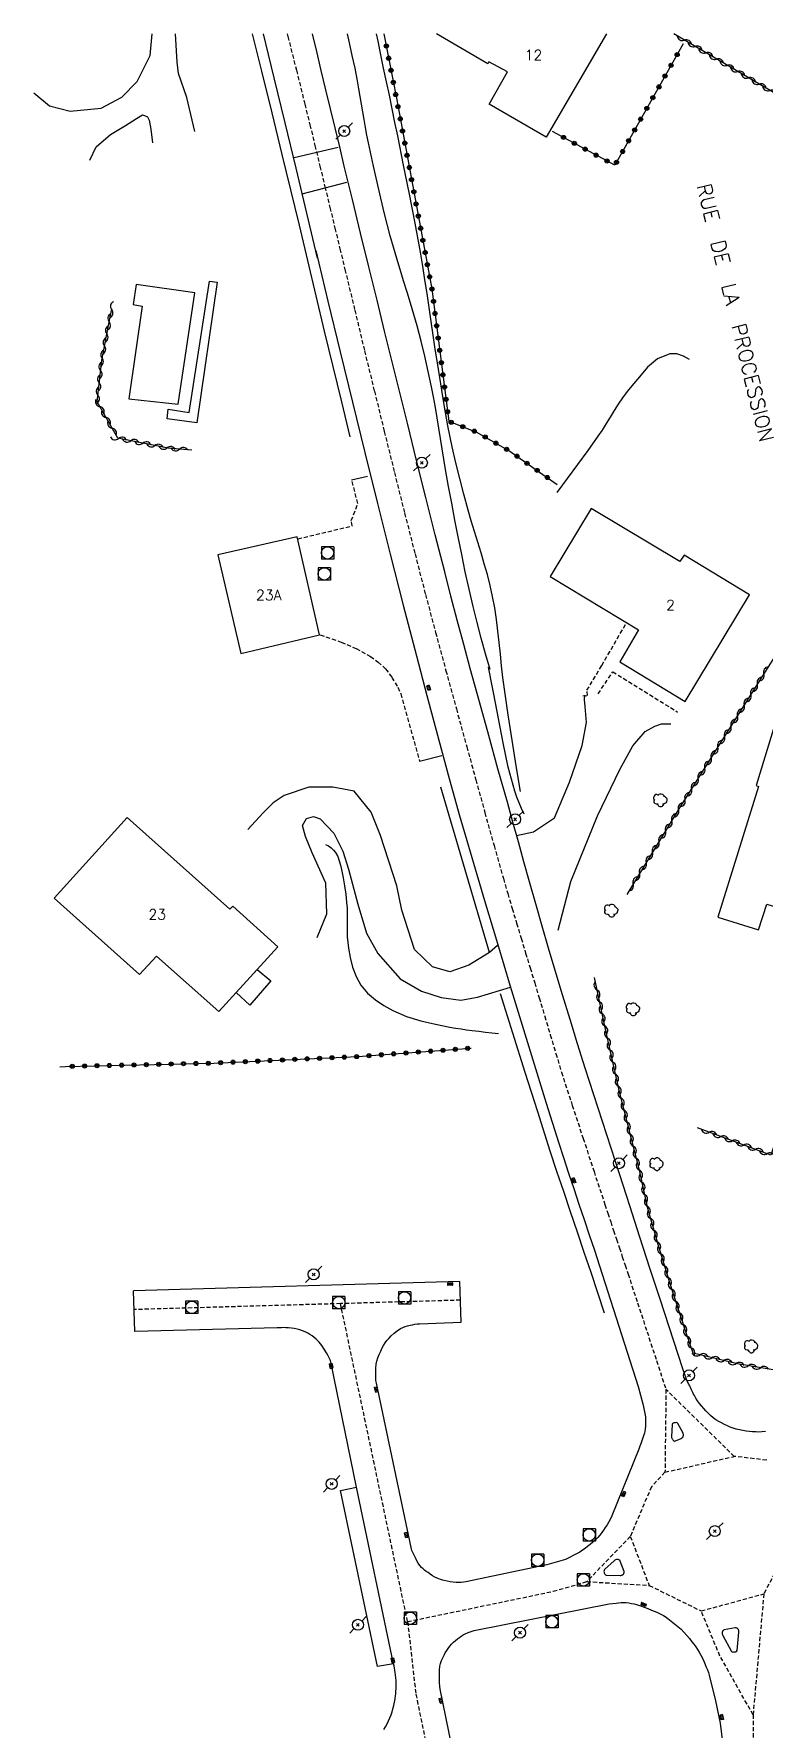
# Model space of a CAD drawing. Header units: millimetres. Extents: x 145999 to 147000, y 141000 to 142001.
# Drawn here: x 146174.2 to 146262.7, y 141794.3 to 142000 of the extents above; entities that cross this region are included whole.
import ezdxf
from ezdxf.enums import TextEntityAlignment as Align

# ---------------------------------------------------------------- set-up
doc = ezdxf.new("R2010")
doc.units = ezdxf.units.MM
doc.linetypes.add('DASHED', pattern=[0.75, 0.5, -0.25])
doc.layers.get('0').update_dxf_attribs({"linetype": 'CONTINUOUS'})
for name, color, linetype in [('W0001', 6, 'DASHED'), ('W0006', 2, 'CONTINUOUS'), ('W0008', 7, 'CONTINUOUS'), ('W0014', 7, 'CONTINUOUS'), ('W0016', 2, 'CONTINUOUS'), ('W0017', 7, 'CONTINUOUS'), ('W0101', 7, 'CONTINUOUS'), ('W0104', 1, 'CONTINUOUS'), ('W0112', 1, 'DASHED'), ('W0211', 2, 'CONTINUOUS'), ('W0300', 7, 'CONTINUOUS'), ('W0310', 3, 'CONTINUOUS'), ('W0323', 7, 'CONTINUOUS'), ('W0401', 7, 'CONTINUOUS'), ('W0420', 7, 'CONTINUOUS'), ('W0473', 7, 'CONTINUOUS'), ('W0515', 5, 'CONTINUOUS'), ('W0989', 7, 'CONTINUOUS'), ('W0991', 7, 'CONTINUOUS')]:
    doc.layers.add(name, color=color, linetype=linetype)
doc.styles.get("Standard").update_dxf_attribs({"font": 'romans.shx', "width": 0.85})

# ---------------------------------------------------------------- blocks, each defined once
blk = doc.blocks.new('T473')
for p, q in [((-0.166667, 0.166667), (0.166667, -0.166667)), ((-0.166667, -0.166667), (0.166667, 0.166667)), ((0.500001, 0.500001), (1.000002, 1.000002)), ((-1.000002, -1.000002), (-0.500001, -0.500001))]:
    blk.add_line(p, q)
blk.add_ellipse((0, 0), major_axis=(0.471405, 0.471405), ratio=1, start_param=5.4977871438, end_param=11.780972451)
blk = doc.blocks.new('T401')
for p, q in [((-0.3, 0.3), (0, 0.3)), ((-0.3, -0.25), (-0.3, 0.3)), ((-0.3, 0.15), (0, 0.15)), ((-0.3, 0), (0, 0)), ((0, 0.3), (0, -0.25)), ((-0.3, -0.15), (0, -0.15)), ((-0.3, -0.25), (-0.3, -0.3)), ((-0.3, -0.3), (0, -0.3)), ((0, -0.3), (0, -0.25))]:
    blk.add_line(p, q)
blk = doc.blocks.new('T420')
for p, q in [((0.75, 0.75), (-0.75, 0.75)), ((-0.75, 0.75), (-0.75, -0.75)), ((0.75, 0.75), (0.75, -0.75)), ((0.75, -0.75), (-0.75, -0.75))]:
    blk.add_line(p, q)
blk.add_ellipse((0, 0), major_axis=(-0.53, 0.53), ratio=1, start_param=3.926991, end_param=10.210176)
blk = doc.blocks.new('T300')
for p, q in [((-0.8, 0.51), (-0.86, 0.34)), ((-0.86, 0.34), (-0.86, 0.17)), ((-0.86, 0.17), (-0.74, 0.06)), ((-0.69, 0.63), (-0.8, 0.51)), ((-0.8, -0.06), (-0.74, 0.06)), ((-0.74, 0.06), (-0.69, 0.11)), ((-0.57, 0.69), (-0.69, 0.63)), ((-0.46, 0.69), (-0.57, 0.69)), ((-0.29, 0.63), (-0.46, 0.69)), ((-0.29, 0.63), (-0.17, 0.74)), ((-0.23, 0.57), (-0.29, 0.63)), ((-0.17, 0.74), (-0.06, 0.8)), ((-0.06, 0.8), (0.06, 0.8)), ((0.06, 0.8), (0.23, 0.74)), ((0.23, 0.74), (0.34, 0.63)), ((0.34, 0.63), (0.4, 0.51)), ((0.46, 0.46), (0.34, 0.46)), ((0.4, 0.51), (0.4, 0.46)), ((0.57, 0.4), (0.46, 0.46)), ((0.57, 0.4), (0.69, 0.29)), ((0.69, 0.29), (0.74, 0.17)), ((0.74, 0.06), (0.69, -0.17)), ((0.74, 0.17), (0.74, 0.06)), ((-0.8, -0.17), (-0.8, -0.06)), ((-0.8, -0.23), (-0.8, -0.17)), ((-0.74, -0.34), (-0.8, -0.23)), ((-0.69, -0.4), (-0.74, -0.34)), ((-0.51, -0.46), (-0.69, -0.4)), ((-0.4, -0.46), (-0.51, -0.46)), ((-0.4, -0.46), (-0.34, -0.46)), ((-0.34, -0.46), (-0.34, -0.4)), ((-0.34, -0.51), (-0.34, -0.46)), ((-0.29, -0.63), (-0.34, -0.51)), ((-0.17, -0.74), (-0.29, -0.63)), ((-0.06, -0.8), (-0.17, -0.74)), ((0.06, -0.8), (-0.06, -0.8)), ((0.17, -0.74), (0.06, -0.8)), ((0.23, -0.69), (0.17, -0.74)), ((0.29, -0.46), (0.23, -0.46)), ((0.29, -0.63), (0.23, -0.69)), ((0.46, -0.4), (0.29, -0.46)), ((0.34, -0.51), (0.29, -0.63)), ((0.34, -0.51), (0.34, -0.46)), ((0.57, -0.34), (0.46, -0.4)), ((0.63, -0.29), (0.57, -0.34)), ((0.69, -0.17), (0.63, -0.29))]:
    blk.add_line(p, q)
blk = doc.blocks.new('t310o')
at = {"color": 0, "linetype": 'Continuous'}
for centre, start, end in [((-0.5, 0.38), 216.8699, 323.1304), ((0.5, -0.37), 36.8699, 143.1303)]:
    blk.add_arc(centre, 0.625, start, end, dxfattribs=at)
blk = doc.blocks.new('t323o')
at = {"color": 0, "linetype": 'Continuous'}
for radius in [0.25, 0.15]:
    blk.add_circle((0, 0), radius, dxfattribs=at)

msp = doc.modelspace()

# ---------------------------------------------------------------- linework, layer by layer
at = {"layer": 'W0001'}
for points in [[(146204.89, 142000), (146204.96, 141999.7), (146205.99, 141995.6), (146207.01, 141991.49), (146207.63, 141988.98), (146208.24, 141986.47), (146208.85, 141983.96), (146209.45, 141981.45), (146210.06, 141978.93), (146210.66, 141976.42), (146211.27, 141973.91), (146211.88, 141971.4), (146213.07, 141966.48), (146214.25, 141961.56), (146215.45, 141956.65), (146216.65, 141951.74), (146217.88, 141946.79), (146219.11, 141941.85), (146220.37, 141936.91), (146221.64, 141931.97), (146222.87, 141927.35), (146224.12, 141922.73), (146225.38, 141918.11), (146226.64, 141913.5), (146227.74, 141909.49), (146228.84, 141905.49), (146229.95, 141901.5), (146231.08, 141897.51), (146231.61, 141895.69), (146232.15, 141893.88), (146232.69, 141892.08), (146233.24, 141890.27), (146233.78, 141888.46), (146234.33, 141886.66), (146234.88, 141884.85), (146235.42, 141883.04), (146236.1, 141880.78), (146236.77, 141878.52), (146237.45, 141876.26), (146238.12, 141874), (146239.43, 141869.98), (146240.75, 141865.97), (146242.07, 141861.96), (146243.39, 141857.95), (146243.74, 141856.89), (146244.09, 141855.84), (146244.44, 141854.78), (146244.79, 141853.73), (146245.14, 141852.67), (146245.5, 141851.62), (146245.85, 141850.57), (146246.2, 141849.51), (146247.35, 141846.01), (146248.5, 141842.51), (146249.64, 141839.01), (146250.79, 141835.51)], [(146211.34, 141845.92), (146186.33, 141845.2)], [(146225.87, 141846.34), (146211.34, 141845.92)], [(146219.47, 141807.34), (146211.34, 141845.92)], [(146250.79, 141835.51), (146250.67, 141825.47)], [(146259.07, 141827.38), (146250.79, 141835.51)], [(146250.67, 141825.47), (146259.07, 141827.38)], [(146263, 141826.93), (146259.07, 141827.38)], [(146250.67, 141825.47), (146249.03, 141823.7), (146246.47, 141817.67)], [(146267.09, 141819.17), (146262.65, 141810.7)], [(146246.47, 141817.67), (146241.19, 141812.19)], [(146246.47, 141817.67), (146248.75, 141811.73)], [(146219.47, 141807.34), (146237.13, 141811.01), (146241.19, 141812.19)], [(146241.19, 141812.19), (146248.75, 141811.73)], [(146248.75, 141811.73), (146255.05, 141808.63)], [(146255.05, 141808.63), (146262.65, 141810.7)], [(146262.65, 141810.7), (146261.35, 141796.03)], [(146261.35, 141796.03), (146257.34, 141803.15), (146255.05, 141808.63)], [(146219.47, 141807.34), (146220.47, 141798.52), (146222.45, 141788.94), (146207.79, 141785.84), (146200.25, 141783.86), (146201.26, 141775.37), (146212.06, 141723.18), (146203.24, 141716.38)], [(146261.35, 141796.03), (146261.35, 141791.83)]]:
    msp.add_lwpolyline(points, dxfattribs=at)
at = {"layer": 'W0006'}
msp.add_lwpolyline([(146217.75, 141802.21), (146215.83, 141801.87), (146211.35, 141823.24), (146213.26, 141823.67)], dxfattribs=at)
at = {"layer": 'W0008'}
for points in [[(146262.86, 141830.4), (146262.43, 141830.36), (146262.05, 141830.34), (146261.67, 141830.35), (146261.29, 141830.37), (146260.91, 141830.41), (146260.51, 141830.46), (146260.1, 141830.52), (146259.7, 141830.6), (146259.3, 141830.7), (146258.94, 141830.82), (146258.59, 141830.95), (146258.24, 141831.1), (146257.9, 141831.26), (146257.54, 141831.44), (146257.19, 141831.63), (146256.84, 141831.84), (146256.51, 141832.07), (146256.2, 141832.33), (146255.91, 141832.61), (146255.63, 141832.9), (146255.37, 141833.2), (146255.11, 141833.5), (146254.86, 141833.8), (146254.63, 141834.11), (146254.42, 141834.44), (146254.32, 141834.61), (146254.23, 141834.78), (146254.14, 141834.95), (146254.06, 141835.13), (146253.98, 141835.3), (146253.9, 141835.48), (146253.82, 141835.65), (146253.73, 141835.83), (146253.68, 141835.94), (146253.61, 141836.05), (146253.55, 141836.16), (146253.49, 141836.27), (146253.43, 141836.39), (146253.37, 141836.5), (146253.32, 141836.62), (146253.28, 141836.74), (146252.85, 141838.02), (146250.08, 141846.47), (146248.85, 141850.23), (146247.62, 141854), (146246.41, 141857.77), (146245.19, 141861.54), (146244.14, 141864.78), (146243.08, 141868.01), (146242.03, 141871.25), (146241, 141874.5), (146240.07, 141877.46), (146239.16, 141880.42), (146238.26, 141883.38), (146237.36, 141886.35), (146236.57, 141889.04), (146235.79, 141891.73), (146235.02, 141894.42), (146234.25, 141897.11), (146233.57, 141899.53), (146232.9, 141901.94), (146232.23, 141904.35), (146231.57, 141906.76), (146230.43, 141910.82), (146229.3, 141914.87), (146228.17, 141918.93), (146227.06, 141922.99), (146226.27, 141925.92), (146225.5, 141928.85), (146224.73, 141931.78), (146223.97, 141934.71), (146222.83, 141939.22), (146221.69, 141943.73), (146220.57, 141948.24), (146219.45, 141952.75), (146218.52, 141956.48), (146217.6, 141960.21), (146216.69, 141963.94), (146215.77, 141967.67), (146214.78, 141971.74), (146213.78, 141975.82), (146212.79, 141979.89), (146211.8, 141983.96), (146211.24, 141986.28), (146210.68, 141988.59), (146210.13, 141990.91), (146209.57, 141993.23), (146209.01, 141995.54), (146208.45, 141997.86), (146207.93, 142000)], [(146247.41, 141835.85), (146247.97, 141833.77), (146248.07, 141833.38), (146248.16, 141832.98), (146248.24, 141832.58), (146248.29, 141832.17), (146248.31, 141831.8), (146248.32, 141831.43), (146248.31, 141831.06), (146248.27, 141830.69), (146248.23, 141830.46), (146248.17, 141830.22), (146248.11, 141829.99), (146248.04, 141829.76), (146247.92, 141829.39), (146247.78, 141829.01), (146247.64, 141828.64), (146247.5, 141828.28), (146244.22, 141820.17), (146244.05, 141819.8), (146243.86, 141819.44), (146243.66, 141819.09), (146243.44, 141818.75), (146243.23, 141818.44), (146243.01, 141818.13), (146242.77, 141817.83), (146242.52, 141817.54), (146242.23, 141817.25), (146241.93, 141816.97), (146241.61, 141816.7), (146241.28, 141816.44), (146240.98, 141816.21), (146240.66, 141815.99), (146240.34, 141815.78), (146240.01, 141815.59), (146238.62, 141814.89), (146236.33, 141814.21), (146226.52, 141812.18), (146226.24, 141812.13), (146225.95, 141812.1), (146225.66, 141812.08), (146225.37, 141812.08), (146225, 141812.11), (146224.64, 141812.17), (146224.28, 141812.25), (146223.92, 141812.33), (146223.7, 141812.38), (146223.48, 141812.44), (146223.26, 141812.51), (146223.05, 141812.59), (146222.76, 141812.74), (146222.48, 141812.91), (146222.21, 141813.09), (146221.95, 141813.28), (146221.74, 141813.42), (146221.53, 141813.57), (146221.34, 141813.73), (146221.15, 141813.91), (146220.95, 141814.16), (146220.77, 141814.42), (146220.61, 141814.7), (146220.46, 141814.98), (146220.29, 141815.3), (146220.13, 141815.63), (146219.99, 141815.97), (146219.89, 141816.33), (146215.69, 141836.28), (146215.63, 141836.6), (146215.61, 141836.92), (146215.61, 141837.24), (146215.61, 141837.57), (146215.61, 141837.74), (146215.62, 141837.91), (146215.63, 141838.08), (146215.64, 141838.25), (146215.66, 141838.42), (146215.68, 141838.59), (146215.71, 141838.76), (146215.74, 141838.92), (146215.87, 141839.35), (146216.02, 141839.76), (146216.21, 141840.17), (146216.4, 141840.56), (146216.57, 141840.86), (146216.76, 141841.15), (146216.96, 141841.43), (146217.18, 141841.69), (146217.5, 141842.03), (146217.84, 141842.35), (146218.21, 141842.64), (146218.6, 141842.89), (146218.88, 141843.02), (146219.18, 141843.13), (146219.48, 141843.21), (146219.77, 141843.29), (146220.05, 141843.36), (146220.33, 141843.42), (146220.62, 141843.46), (146220.9, 141843.49), (146225.96, 141843.67), (146225.8, 141848.6), (146186.26, 141847.46)], [(146216.6, 141794.23), (146216.8, 141794.58), (146216.99, 141794.93), (146217.17, 141795.3), (146217.32, 141795.66), (146217.46, 141796.02), (146217.59, 141796.39), (146217.7, 141796.76), (146217.8, 141797.16), (146217.89, 141797.55), (146217.95, 141797.95), (146218.01, 141798.35), (146218.03, 141798.54), (146218.05, 141798.73), (146218.06, 141798.92), (146218.08, 141799.12), (146218.09, 141799.31), (146218.09, 141799.5), (146218.09, 141799.69), (146218.09, 141799.88), (146218.07, 141800.21), (146218.04, 141800.53), (146218, 141800.85), (146217.96, 141801.17), (146217.92, 141801.43), (146217.88, 141801.69), (146217.83, 141801.95), (146217.77, 141802.21), (146213.26, 141823.67), (146210.21, 141838.66), (146210.12, 141839.01), (146209.98, 141839.33), (146209.82, 141839.65), (146209.65, 141839.95), (146209.37, 141840.4), (146209.07, 141840.83), (146208.74, 141841.23), (146208.37, 141841.61), (146208.14, 141841.82), (146207.9, 141842), (146207.64, 141842.17), (146207.38, 141842.32), (146207.06, 141842.48), (146206.74, 141842.61), (146206.42, 141842.73), (146206.08, 141842.83), (146205.74, 141842.9), (146205.4, 141842.95), (146205.05, 141842.98), (146204.7, 141843), (146204.44, 141843.01), (146204.18, 141843), (146203.91, 141842.99), (146203.65, 141842.98), (146186.42, 141842.56), (146186.26, 141847.46)], [(146225.9, 141787.08), (146223.42, 141799.13), (146223.36, 141799.51), (146223.33, 141799.89), (146223.32, 141800.27), (146223.32, 141800.65), (146223.32, 141800.81), (146223.32, 141800.97), (146223.32, 141801.13), (146223.32, 141801.28), (146223.33, 141801.44), (146223.35, 141801.6), (146223.37, 141801.76), (146223.39, 141801.92), (146223.48, 141802.26), (146223.6, 141802.6), (146223.73, 141802.93), (146223.89, 141803.25), (146224.04, 141803.54), (146224.21, 141803.82), (146224.39, 141804.09), (146224.59, 141804.35), (146224.81, 141804.6), (146225.03, 141804.83), (146225.27, 141805.05), (146225.52, 141805.26), (146225.75, 141805.42), (146225.97, 141805.58), (146226.21, 141805.72), (146226.46, 141805.85), (146226.81, 141806), (146227.18, 141806.14), (146227.55, 141806.26), (146227.93, 141806.35), (146243.91, 141809.48), (146244.75, 141809.59), (146245.05, 141809.62), (146245.35, 141809.64), (146245.66, 141809.65), (146245.96, 141809.64), (146246.28, 141809.6), (146246.6, 141809.55), (146246.92, 141809.48), (146247.23, 141809.4), (146247.69, 141809.26), (146248.15, 141809.1), (146248.6, 141808.92), (146249.04, 141808.74), (146249.37, 141808.61), (146249.69, 141808.47), (146250.01, 141808.33), (146250.32, 141808.17), (146250.5, 141808.06), (146250.68, 141807.94), (146250.85, 141807.82), (146251.02, 141807.7), (146251.43, 141807.39), (146251.84, 141807.07), (146252.24, 141806.74), (146252.62, 141806.4), (146252.97, 141806.04), (146253.3, 141805.67), (146253.63, 141805.29), (146253.94, 141804.9), (146254.17, 141804.59), (146254.4, 141804.27), (146254.61, 141803.95), (146254.81, 141803.62), (146255.01, 141803.26), (146255.2, 141802.89), (146255.37, 141802.52), (146255.53, 141802.14), (146255.67, 141801.82), (146255.81, 141801.49), (146255.93, 141801.16), (146256.03, 141800.82), (146256.8, 141797.71), (146257.36, 141795.02), (146258.64, 141784.3)]]:
    msp.add_lwpolyline(points, dxfattribs=at)
for points in [[(146252.22, 141831.38), (146252.13, 141831.46), (146252.02, 141831.48), (146251.92, 141831.47), (146251.84, 141831.45), (146251.76, 141831.44), (146251.67, 141831.42), (146251.59, 141831.36), (146251.55, 141831.27), (146251.46, 141829.77), (146251.46, 141829.68), (146251.49, 141829.6), (146251.53, 141829.53), (146251.58, 141829.46), (146251.63, 141829.39), (146251.71, 141829.31), (146251.82, 141829.25), (146251.95, 141829.26), (146252.64, 141829.55), (146252.69, 141829.58), (146252.73, 141829.61), (146252.77, 141829.64), (146252.8, 141829.68), (146252.83, 141829.72), (146252.86, 141829.76), (146252.88, 141829.81), (146252.89, 141829.85), (146252.91, 141829.95), (146252.91, 141830.04), (146252.89, 141830.14), (146252.86, 141830.22)], [(146245.23, 141812.94), (146245.32, 141812.94), (146245.41, 141812.96), (146245.49, 141812.98), (146245.57, 141813.04), (146245.61, 141813.07), (146245.64, 141813.11), (146245.67, 141813.16), (146245.7, 141813.2), (146245.72, 141813.26), (146245.73, 141813.32), (146245.73, 141813.38), (146245.71, 141813.43), (146245.24, 141814.69), (146245.18, 141814.78), (146245.09, 141814.84), (146244.99, 141814.86), (146244.9, 141814.87), (146244.79, 141814.87), (146244.69, 141814.84), (146244.6, 141814.8), (146244.52, 141814.73), (146243.34, 141813.64), (146243.28, 141813.54), (146243.26, 141813.43), (146243.28, 141813.33), (146243.31, 141813.24), (146243.34, 141813.17), (146243.38, 141813.08), (146243.45, 141813.01), (146243.55, 141812.98)], [(146258.73, 141803.72), (146258.8, 141803.65), (146258.91, 141803.63), (146259, 141803.65), (146259.07, 141803.67), (146259.15, 141803.67), (146259.25, 141803.67), (146259.36, 141803.72), (146259.42, 141803.83), (146259.62, 141806.04), (146259.62, 141806.08), (146259.63, 141806.13), (146259.63, 141806.17), (146259.62, 141806.22), (146259.61, 141806.26), (146259.6, 141806.31), (146259.58, 141806.35), (146259.55, 141806.39), (146259.49, 141806.47), (146259.4, 141806.54), (146259.3, 141806.58), (146259.18, 141806.58), (146257.86, 141806.34), (146257.78, 141806.31), (146257.71, 141806.26), (146257.66, 141806.19), (146257.63, 141806.12), (146257.6, 141806.03), (146257.59, 141805.93), (146257.6, 141805.83), (146257.63, 141805.74)]]:
    msp.add_lwpolyline(points, close=True, dxfattribs=at)
at = {"layer": 'W0014'}
for points in [[(146200.63, 142000), (146201.75, 141995.46), (146203, 141990.41), (146204.24, 141985.35), (146205.28, 141981.07), (146206.31, 141976.79), (146207.33, 141972.5), (146208.35, 141968.22), (146209.37, 141963.93), (146210.4, 141959.65), (146211.44, 141955.37), (146212.49, 141951.09)], [(146208.57, 141972.77), (146207.27, 141978.25), (146205.96, 141983.72), (146204.64, 141989.2), (146203.31, 141994.67), (146202.28, 141998.85), (146202, 142000)], [(146208.35, 141973.7), (146209.81, 141967.57), (146211.28, 141961.44), (146212.78, 141955.31), (146214.29, 141949.19), (146215.82, 141943.02), (146217.37, 141936.85), (146218.95, 141930.69), (146220.54, 141924.53), (146221.81, 141919.71), (146223.09, 141914.89), (146224.4, 141910.08), (146225.74, 141905.28), (146227.24, 141900.06), (146228.78, 141894.85), (146230.35, 141889.64), (146231.92, 141884.44), (146233.36, 141879.7), (146234.81, 141874.97), (146236.28, 141870.24), (146237.77, 141865.52), (146238.38, 141863.64), (146238.99, 141861.76), (146239.61, 141859.88), (146240.24, 141858.01), (146240.86, 141856.14), (146241.49, 141854.26), (146242.11, 141852.39), (146242.72, 141850.51), (146247.41, 141835.85)], [(146212.69, 141945.87), (146214.62, 141946.34)], [(146220.91, 141911.74), (146223.64, 141912.42)], [(146223.48, 141908.62), (146229.35, 141888.57)], [(146230.69, 141883.55), (146232.18, 141878.77), (146233.68, 141874), (146235.2, 141869.23), (146236.73, 141864.47), (146237.54, 141862.01), (146238.36, 141859.55), (146239.18, 141857.09), (146240.01, 141854.64), (146240.84, 141852.18), (146241.67, 141849.73), (146242.49, 141847.27), (146243.3, 141844.81)]]:
    msp.add_lwpolyline(points, dxfattribs=at)
at = {"layer": 'W0016'}
for points in [[(146211.05, 141986.23), (146205.74, 141984.98)], [(146206.69, 141980.59), (146212.12, 141982.01)]]:
    msp.add_lwpolyline(points, dxfattribs=at)
at = {"layer": 'W0017'}
for points in [[(146182.33, 141990.99), (146184.82, 141992.31), (146186.68, 141994.21), (146188.28, 141997.39), (146188.49, 142000)], [(146193.69, 141988.16), (146192.72, 141992.3), (146191.71, 141995.2), (146191.52, 141996.58), (146191.34, 142000)], [(146174.18, 141992.83), (146176.05, 141991.28), (146178.57, 141990.62), (146182.33, 141990.99)], [(146180.97, 141984.67), (146181.74, 141986.31), (146183.46, 141987.8), (146185.28, 141988.87), (146186.6, 141989.74), (146187.34, 141990.16), (146187.6, 141990.11), (146187.93, 141989.94), (146188.14, 141989.52), (146188.34, 141988.45), (146188.57, 141986.79)], [(146232.69, 141902.72), (146234.73, 141903.16), (146237.26, 141904.87), (146239.1, 141909.21), (146240.64, 141913.66), (146241.14, 141916.45), (146240.99, 141918.37), (146240.93, 141919.25), (146240.96, 141919.74)], [(146237.71, 141891.26), (146239.26, 141897.16), (146242.49, 141905.12), (146245.18, 141910.75), (146246.78, 141913.61), (146248.27, 141915.34), (146249.46, 141916), (146250.26, 141916.28), (146251.39, 141916.29)], [(146230.36, 141889.39), (146229.39, 141888.52), (146226.91, 141886.98), (146224.61, 141886.2), (146222.5, 141886.81), (146220.3, 141888.88), (146218.77, 141893.67), (146218.18, 141896.61), (146216.2, 141902.73), (146215.07, 141905.55), (146212.98, 141908.12), (146210.41, 141908.59), (146207.5, 141908.6), (146204.53, 141907.6), (146203.17, 141906.71), (146201.98, 141905.48), (146200.1, 141903.47)], [(146208.51, 141890.37), (146209.7, 141893.21), (146209.58, 141896.95), (146207.92, 141900.64), (146207.09, 141902.62), (146206.74, 141903.95), (146207.21, 141904.78), (146208.07, 141905.03), (146208.89, 141904.76), (146210.52, 141903.01), (146211.61, 141900.84), (146212.32, 141898.64), (146213.43, 141894.38), (146214.49, 141890.87), (146215.88, 141888.41), (146218.58, 141885.33), (146221.15, 141883.83), (146223.56, 141883.08), (146225.91, 141882.76), (146227.96, 141883.12), (146231.95, 141884.34)]]:
    msp.add_lwpolyline(points, dxfattribs=at)
at = {"layer": 'W0101'}
for points in [[(146243.57, 142000), (146236.26, 141987.47), (146229.35, 141991.48), (146231.58, 141995.41), (146229.33, 141996.63), (146229.32, 141996.63), (146229.18, 141996.38), (146222.99, 142000)], [(146269.66, 141920.13), (146265.61, 141921.48), (146261.71, 141908.78), (146262.01, 141908.68), (146257.06, 141892.83), (146262, 141891.3), (146263, 141894.4), (146272.58, 141891.42)]]:
    msp.add_lwpolyline(points, dxfattribs=at)
for points in [[(146253.12, 141918.98), (146260.91, 141931.92), (146252.99, 141936.74), (146252.48, 141935.99), (146241.73, 141942.39), (146236.76, 141934.15), (146247.45, 141927.7), (146245.2, 141923.82)], [(146199.25, 141924.83), (146208.8, 141927.06), (146206.09, 141938.97), (146196.45, 141936.77)], [(146196.6, 141881.38), (146189.02, 141888.09), (146186.99, 141885.87), (146176.63, 141895.13), (146185.47, 141904.92), (146197.91, 141893.8), (146198.29, 141894.15), (146203.74, 141889.2)]]:
    msp.add_lwpolyline(points, close=True, dxfattribs=at)
at = {"layer": 'W0104'}
for points in [[(146196.4, 141969.86), (146193.94, 141952.81), (146190.31, 141953.27), (146190.44, 141954.48), (146193.01, 141954.06), (146195.45, 141969.99)], [(146201.23, 141886.45), (146202.91, 141885.09), (146200.36, 141882.13), (146198.71, 141883.68)]]:
    msp.add_lwpolyline(points, close=True, dxfattribs=at)
at = {"layer": 'W0112'}
for points in [[(146206.15, 141938.73), (146212.74, 141940.29), (146212.65, 141940.94), (146213.45, 141943.02), (146212.69, 141945.87)], [(146240.71, 141919.67), (146241.27, 141919.72), (146241.21, 141920.35), (146243.01, 141923.35), (146246.02, 141928.57)], [(146208.87, 141927.06), (146211.43, 141926.19), (146213.23, 141925.42), (146214.98, 141924.46), (146215.91, 141923.77), (146216.8, 141922.94), (146217.56, 141921.91), (146218.28, 141920.71), (146218.65, 141919.9), (146220.91, 141911.76)], [(146242.58, 141919.92), (146244.34, 141922.6), (146252.2, 141917.71)]]:
    msp.add_lwpolyline(points, dxfattribs=at)
at = {"layer": 'W0211'}
msp.add_lwpolyline([(146233.17, 141908.08), (146232.64, 141911.18), (146232.14, 141914.28), (146231.66, 141917.39), (146231.21, 141920.5), (146231.02, 141921.9), (146230.86, 141923.31), (146230.72, 141924.72), (146230.57, 141926.13), (146230.42, 141927.53), (146230.24, 141928.94), (146230.03, 141930.34), (146229.77, 141931.74), (146229.48, 141933.07), (146229.14, 141934.39), (146228.77, 141935.7), (146228.37, 141937.01), (146227.97, 141938.31), (146227.57, 141939.61), (146227.18, 141940.91), (146226.81, 141942.22), (146226.3, 141944.13), (146225.79, 141946.05), (146225.31, 141947.97), (146224.87, 141949.89), (146224.36, 141952.43), (146223.91, 141954.98), (146223.5, 141957.53), (146223.08, 141960.09), (146222.81, 141961.76), (146222.56, 141963.44), (146222.31, 141965.12), (146222.07, 141966.8), (146221.83, 141968.48), (146221.57, 141970.16), (146221.31, 141971.83), (146221.03, 141973.51), (146220.38, 141977.04), (146219.69, 141980.57), (146218.98, 141984.09), (146218.27, 141987.62), (146217.94, 141989.26), (146217.6, 141990.9), (146217.26, 141992.55), (146216.91, 141994.19), (146216.57, 141995.83), (146216.23, 141997.47), (146215.89, 141999.12), (146215.71, 142000)], dxfattribs=at)
at = {"layer": 'W0300'}
for points in [[(146229.49, 141922.86), (146228.93, 141924.76), (146228.4, 141926.67), (146227.89, 141928.58), (146227.41, 141930.5), (146226.92, 141932.61), (146226.46, 141934.72), (146226.03, 141936.84), (146225.6, 141938.96), (146225.2, 141941), (146224.82, 141943.04), (146224.44, 141945.08), (146224.08, 141947.13), (146223.86, 141948.38), (146223.65, 141949.64), (146223.45, 141950.9), (146223.25, 141952.16), (146223.05, 141953.42), (146222.84, 141954.68), (146222.61, 141955.94), (146222.37, 141957.19), (146221.98, 141959.05), (146221.55, 141960.89), (146221.1, 141962.73), (146220.62, 141964.56), (146220.24, 141965.94), (146219.84, 141967.31), (146219.42, 141968.67), (146218.99, 141970.03), (146218.57, 141971.4), (146218.15, 141972.76), (146217.75, 141974.13), (146217.37, 141975.51), (146216.65, 141978.31), (146215.97, 141981.13), (146215.34, 141983.96), (146214.74, 141986.79), (146214.55, 141987.73), (146214.38, 141988.66), (146214.21, 141989.6), (146214.05, 141990.54), (146213.89, 141991.48), (146213.73, 141992.41), (146213.57, 141993.35), (146213.4, 141994.29), (146213.1, 141995.84), (146212.77, 141997.38), (146212.42, 141998.91), (146212.17, 142000)], [(146253.64, 141960.5), (146252.93, 141960.89), (146252.11, 141961.17), (146251.25, 141961.18), (146249.77, 141960.59), (146248.56, 141959.57), (146247.58, 141958.4), (146246.67, 141957.3), (146246.08, 141956.59), (146245.52, 141955.84), (146245, 141955.07), (146244.51, 141954.29), (146244.03, 141953.5), (146243.55, 141952.71), (146243.06, 141951.93), (146242.54, 141951.17), (146241.32, 141949.45), (146240.08, 141947.73), (146238.83, 141946.03), (146237.56, 141944.34)], [(146233.62, 141905.31), (146233.29, 141905.99), (146232.98, 141906.68), (146232.71, 141907.39), (146232.47, 141908.1), (146231.67, 141911.01), (146231.04, 141913.96), (146230.49, 141916.91), (146229.92, 141919.86), (146229.75, 141920.68), (146229.59, 141921.51), (146229.44, 141922.33), (146229.29, 141923.15)], [(146209.51, 141901.64), (146209.87, 141901.46), (146210.19, 141901.23), (146210.48, 141900.96), (146210.73, 141900.65), (146211, 141900.17), (146211.19, 141899.65), (146211.33, 141899.11), (146211.46, 141898.59), (146211.68, 141897.6), (146211.84, 141896.61), (146211.97, 141895.61), (146212.08, 141894.61), (146212.13, 141893.91), (146212.15, 141893.22), (146212.15, 141892.53), (146212.14, 141891.84), (146212.13, 141891.14), (146212.15, 141890.45), (146212.21, 141889.76), (146212.31, 141889.07), (146212.53, 141887.91), (146212.81, 141886.75), (146213.22, 141885.61), (146213.81, 141884.55), (146214.62, 141883.59), (146215.57, 141882.78), (146216.6, 141882.1), (146217.68, 141881.5), (146219.34, 141880.78), (146221.08, 141880.25), (146222.84, 141879.85), (146224.59, 141879.47), (146225.27, 141879.34), (146225.95, 141879.25), (146226.63, 141879.16), (146227.31, 141879.08), (146228.1, 141878.98), (146228.9, 141878.88), (146229.69, 141878.79), (146230.48, 141878.7)]]:
    msp.add_lwpolyline(points, dxfattribs=at)
at = {"layer": 'W0310'}
for points in [[(146264.99, 141992.19), (146251.74, 142000)], [(146193.31, 141949.47), (146190.45, 141949.74), (146184.35, 141950.93), (146181.84, 141955.36), (146182.39, 141960.42), (146183.41, 141965.65), (146183.62, 141966.58)], [(146266.41, 141928.32), (146252.37, 141905.95), (146246.03, 141895.58)], [(146271.98, 141888.98), (146263.52, 141863.95), (146254.61, 141867.24)], [(146289.48, 141872.84), (146286.16, 141869.89), (146281.2, 141861.98), (146274.12, 141850.59), (146269.11, 141843.05), (146266.25, 141838.11), (146265.44, 141837.6), (146259.45, 141838.61), (146254.08, 141839.93), (146253.18, 141842.48), (146251.24, 141848.43), (146249.84, 141853.11), (146248.59, 141857.46), (146247.57, 141862.1), (146245.16, 141871.62), (146243.38, 141879.61), (146242.11, 141885.48)]]:
    msp.add_lwpolyline(points, dxfattribs=at)
at = {"layer": 'W0323'}
for points in [[(146216.6, 142000), (146218.15, 141992.01), (146222.42, 141969.07), (146224.46, 141952.99), (146227.82, 141951.68), (146231.86, 141949.37), (146235.48, 141946.82), (146237.59, 141945.34)], [(146252.87, 141998.78), (146244.59, 141984.06), (146237.05, 141988.16)], [(146177.32, 141874.66), (146178, 141874.7), (146195.99, 141875.11), (146213.42, 141875.91), (146227.17, 141876.93)]]:
    msp.add_lwpolyline(points, dxfattribs=at)
at = {"layer": 'W0515'}
msp.add_lwpolyline([(146191.67, 141955.08), (146193.69, 141968.59), (146186.56, 141969.58), (146186.2, 141967.16), (146187.31, 141966.97), (146185.68, 141955.72)], close=True, dxfattribs=at)

# ---------------------------------------------------------------- block references
at = {"layer": 'W0300'}
for p in [(146250.15, 141907), (146244.2, 141893.6), (146246.83, 141881.64), (146249.69, 141862.84), (146261.15, 141840.73)]:
    msp.add_blockref('T300', p, dxfattribs=at)
at = {"layer": 'W0310'}
for p, rotation in [((146253.03, 141999.24), 149.4884129481601), ((146254.33, 141998.48), 149.4884129481601), ((146255.62, 141997.72), 149.4884129481601), ((146256.91, 141996.95), 149.4884129481601), ((146258.2, 141996.19), 149.4884129481601), ((146259.49, 141995.43), 149.4884129481601), ((146260.79, 141994.67), 149.4884129481601), ((146262.08, 141993.91), 149.4884129481601), ((146263.37, 141993.15), 149.4884129481601), ((146183.61, 141966.53), 77.54312258626821), ((146183.3, 141965.06), 78.97859740810378), ((146182.72, 141962.12), 78.97859740810378), ((146183.01, 141963.59), 78.97859740810378), ((146182.44, 141960.64), 78.97859740810378), ((146182.09, 141957.66), 83.73814737880878), ((146182.25, 141959.16), 83.73814737880878), ((146181.93, 141956.17), 83.73814737880878), ((146182.17, 141954.77), 119.5312743952775), ((146182.91, 141953.46), 119.5312743952775), ((146183.65, 141952.16), 119.5312743952775), ((146184.43, 141950.91), 169.017055496793), ((146185.91, 141950.63), 169.017055496793), ((146187.38, 141950.34), 169.017055496793), ((146188.85, 141950.05), 169.017055496793), ((146190.32, 141949.77), 169.017055496793), ((146191.82, 141949.61), 174.6193175179405), ((146261.86, 141921.07), 237.8907151463775), ((146262.65, 141922.34), 237.8907151463775), ((146260.26, 141918.52), 237.8907151463775), ((146261.06, 141919.8), 237.8907151463775), ((146259.47, 141917.25), 237.8907151463775), ((146257.87, 141914.71), 237.8907151463775), ((146258.67, 141915.98), 237.8907151463775), ((146257.07, 141913.44), 237.8907151463775), ((146255.48, 141910.9), 237.8907151463775), ((146256.28, 141912.17), 237.8907151463775), ((146253.88, 141908.36), 237.8907151463775), ((146254.68, 141909.63), 237.8907151463775), ((146253.09, 141907.09), 237.8907151463775), ((146251.51, 141904.54), 238.5404790831568), ((146252.29, 141905.82), 238.5404790831568), ((146250.73, 141903.26), 238.5404790831568), ((146249.16, 141900.7), 238.5404790831568), ((146249.94, 141901.98), 238.5404790831568), ((146247.59, 141898.14), 238.5404790831568), ((146248.38, 141899.42), 238.5404790831568), ((146246.81, 141896.86), 238.5404790831568), ((146242.43, 141884.01), 102.2133168958878), ((146242.75, 141882.55), 102.2133168958878), ((146243.06, 141881.08), 102.2133168958878), ((146243.38, 141879.62), 102.2133168958878), ((146243.71, 141878.15), 102.5348832916076), ((146244.03, 141876.69), 102.5348832916076), ((146244.36, 141875.22), 102.5348832916076), ((146244.68, 141873.76), 102.5348832916076), ((146245.01, 141872.3), 102.5348832916076), ((146245.36, 141870.84), 104.2201506740565), ((146245.73, 141869.38), 104.2201506740565), ((146246.1, 141867.93), 104.2201506740565), ((146246.46, 141866.47), 104.2201506740565), ((146246.83, 141865.02), 104.2201506740565), ((146256.02, 141866.72), 159.7396987183538), ((146257.42, 141866.2), 159.7396987183538), ((146258.83, 141865.68), 159.7396987183538), ((146247.2, 141863.57), 104.2201506740565), ((146260.24, 141865.17), 159.7396987183538), ((146261.64, 141864.65), 159.7396987183538), ((146263.05, 141864.13), 159.7396987183538), ((146247.57, 141862.11), 104.2201506740565), ((146247.89, 141860.65), 102.3873725047972), ((146248.21, 141859.18), 102.3873725047972), ((146248.54, 141857.72), 102.3873725047972), ((146248.93, 141856.27), 105.9592895758811), ((146249.34, 141854.83), 105.9592895758811), ((146249.76, 141853.39), 105.9592895758811), ((146250.18, 141851.95), 106.7273496862506), ((146250.62, 141850.51), 106.7273496862506), ((146251.05, 141849.08), 106.7273496862506), ((146251.5, 141847.65), 108.0676546770962), ((146251.96, 141846.22), 108.0676546770962), ((146252.43, 141844.79), 108.0676546770962), ((146252.89, 141843.37), 108.0676546770962), ((146253.37, 141841.95), 109.3400730809774), ((146253.87, 141840.53), 109.3400730809774), ((146254.92, 141839.72), 166.2303752945758), ((146256.37, 141839.36), 166.2303752945758), ((146257.83, 141839.01), 166.2303752945758), ((146259.29, 141838.65), 166.2303752945758), ((146260.76, 141838.39), 170.4230863855667), ((146262.24, 141838.14), 170.4230863855667)]:
    msp.add_blockref('t310o', p, dxfattribs=dict(at, rotation=rotation))
at = {"layer": 'W0323'}
for p, rotation in [((146216.89, 141998.53), 280.9223268896919), ((146252.15, 141997.49), 240.6363331606106), ((146217.17, 141997.05), 280.9223268896919), ((146217.46, 141995.58), 280.9223268896919), ((146251.41, 141996.19), 240.6363331606106), ((146217.74, 141994.11), 280.9223268896919), ((146249.94, 141993.57), 240.6363331606106), ((146250.67, 141994.88), 240.6363331606106), ((146218.02, 141992.64), 280.9223268896919), ((146249.2, 141992.26), 240.6363331606106), ((146218.3, 141991.16), 280.5460340130577), ((146218.58, 141989.69), 280.5460340130577), ((146247.73, 141989.65), 240.6363331606106), ((146248.47, 141990.96), 240.6363331606106), ((146218.85, 141988.21), 280.5460340130577), ((146238.37, 141987.44), 151.4342934956412), ((146246.26, 141987.03), 240.6363331606106), ((146247, 141988.34), 240.6363331606106), ((146219.13, 141986.74), 280.5460340130577), ((146219.4, 141985.26), 280.5460340130577), ((146239.68, 141986.73), 151.4342934956412), ((146241, 141986.01), 151.4342934956412), ((146242.32, 141985.29), 151.4342934956412), ((146245.53, 141985.73), 240.6363331606106), ((146219.68, 141983.79), 280.5460340130577), ((146243.64, 141984.57), 151.4342934956412), ((146244.79, 141984.42), 240.6363331606106), ((146219.95, 141982.31), 280.5460340130577), ((146220.23, 141980.84), 280.5460340130577), ((146220.5, 141979.36), 280.5460340130577), ((146220.77, 141977.89), 280.5460340130577), ((146221.05, 141976.42), 280.5460340130577), ((146221.32, 141974.94), 280.5460340130577), ((146221.6, 141973.47), 280.5460340130577), ((146221.87, 141971.99), 280.5460340130577), ((146222.15, 141970.52), 280.5460340130577), ((146222.42, 141969.04), 277.2613542433909), ((146222.61, 141967.55), 277.2613542433909), ((146222.8, 141966.07), 277.2613542433909), ((146222.99, 141964.58), 277.2613542433909), ((146223.18, 141963.09), 277.2613542433909), ((146223.37, 141961.6), 277.2613542433909), ((146223.56, 141960.11), 277.2613542433909), ((146223.75, 141958.63), 277.2613542433909), ((146223.94, 141957.14), 277.2613542433909), ((146224.13, 141955.65), 277.2613542433909), ((146224.32, 141954.16), 277.2613542433909), ((146224.76, 141952.87), 338.7453739767119), ((146226.16, 141952.33), 338.7453739767119), ((146227.56, 141951.79), 338.7453739767119), ((146228.88, 141951.08), 330.1467168723839), ((146230.18, 141950.33), 330.1467168723839), ((146231.48, 141949.59), 330.1467168723839), ((146232.73, 141948.76), 324.8564012146916), ((146233.95, 141947.89), 324.8564012146916), ((146235.18, 141947.03), 324.8564012146916), ((146236.41, 141946.17), 324.9897594305509), ((146214.79, 141876.01), 4.243456809548197), ((146216.29, 141876.12), 4.243456809548197), ((146217.78, 141876.23), 4.243456809548197), ((146219.28, 141876.34), 4.243456809548197), ((146220.77, 141876.45), 4.243456809548197), ((146222.27, 141876.56), 4.243456809548197), ((146223.76, 141876.67), 4.243456809548197), ((146225.26, 141876.78), 4.243456809548197), ((146226.76, 141876.9), 4.243456809548197), ((146178.82, 141874.72), 1.302676293218714), ((146180.32, 141874.75), 1.302676293218714), ((146181.82, 141874.79), 1.302676293218714), ((146183.31, 141874.82), 1.302676293218714), ((146184.81, 141874.86), 1.302676293218714), ((146186.31, 141874.89), 1.302676293218714), ((146187.81, 141874.92), 1.302676293218714), ((146189.31, 141874.96), 1.302676293218714), ((146190.81, 141874.99), 1.302676293218714), ((146192.31, 141875.03), 1.302676293218714), ((146193.81, 141875.06), 1.302676293218714), ((146195.31, 141875.09), 1.302676293218714), ((146196.81, 141875.15), 2.614339739355165), ((146198.31, 141875.22), 2.614339739355165), ((146199.81, 141875.28), 2.614339739355165), ((146201.31, 141875.35), 2.614339739355165), ((146202.8, 141875.42), 2.614339739355165), ((146204.3, 141875.49), 2.614339739355165), ((146205.8, 141875.56), 2.614339739355165), ((146207.3, 141875.63), 2.614339739355165), ((146208.8, 141875.69), 2.614339739355165), ((146210.3, 141875.76), 2.614339739355165), ((146211.8, 141875.83), 2.614339739355165), ((146213.29, 141875.9), 2.614339739355165)]:
    msp.add_blockref('t323o', p, dxfattribs=dict(at, rotation=rotation))
at = {"layer": 'W0401'}
for p, rotation in [((146221.87, 141920.61), 194.7674513728799), ((146239.47, 141860.82), 198.3242587227857), ((146224.66, 141848.45), 91.65320562422117), ((146210.34, 141838.4), 11.50678235605113), ((146215.81, 141835.55), 11.91181257383289), ((146245.53, 141822.86), 157.9821288806989), ((146219.44, 141817.88), 11.91181257383289), ((146248.01, 141809.27), 249.8111604222581), ((146217.83, 141802.66), 11.87211551437678), ((146223.65, 141797.78), 11.64595429057931), ((146257.42, 141795.7), 191.8404421059626)]:
    msp.add_blockref('T401', p, dxfattribs=dict(at, rotation=rotation))
at = {"layer": 'W0420'}
for p in [(146209.77, 141937.02), (146209.38, 141934.47), (146193.31, 141845.47), (146211.13, 141846.05), (146219.1, 141846.62), (146241.49, 141817.86), (146235.24, 141814.79), (146240.78, 141812.39), (146219.79, 141807.74), (146236.97, 141807.32)]:
    msp.add_blockref('T420', p, dxfattribs=at)
at = {"layer": 'W0473'}
for p in [(146211.79, 141988.21), (146221.2, 141947.96), (146232.51, 141904.69), (146245.09, 141862.96), (146208.09, 141849.47), (146253.58, 141837.21), (146210.27, 141824.05), (146256.71, 141818.32), (146213.45, 141806.95), (146233.1, 141805.99)]:
    msp.add_blockref('T473', p, dxfattribs=at)

# ---------------------------------------------------------------- texts
at = {"layer": 'W0989'}
msp.add_text('RUE  DE  LA  PROCESSION  ', height=1.75, rotation=283.8897, dxfattribs=at).set_placement((146254.49, 141981.56))
at = {"layer": 'W0991'}
for s, p in [('12', (146234.73, 141997.43)), ('23A', (146202.65, 141931.9)), ('2', (146251.34, 141930.68)), ('23', (146189.12, 141893.15))]:
    msp.add_text(s, height=1.25, dxfattribs=at).set_placement(p, align=Align.MIDDLE_CENTER)

doc.saveas('drawing.dxf')
